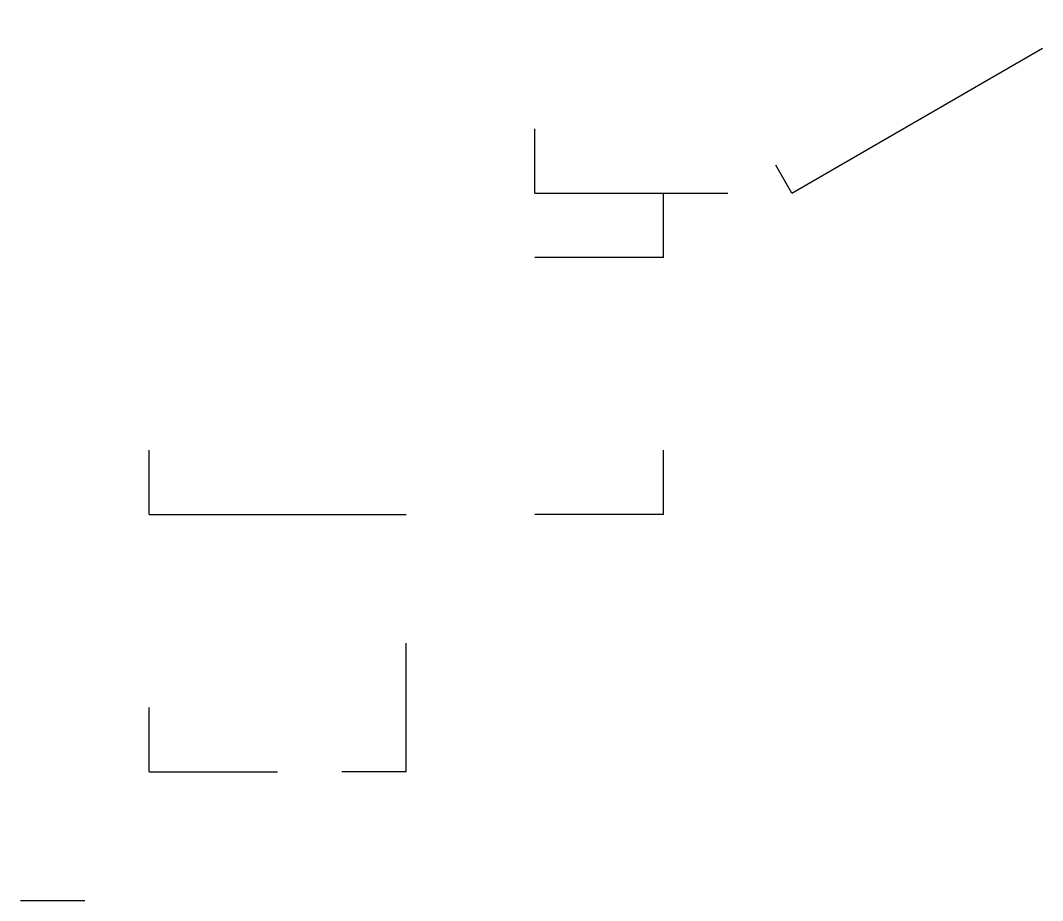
# Model space of a CAD drawing. Header units: metres. Extents: x 0 to 15.9, y 0 to 13.7.
import ezdxf

# ---------------------------------------------------------------- set-up
doc = ezdxf.new("R2010")
doc.units = ezdxf.units.M
for name, color, linetype in [('B_PLAIN', 7, 'Continuous'), ('B_ROT', 7, 'Continuous'), ('I_MIRROR', 7, 'Continuous'), ('I_NEGX', 7, 'Continuous'), ('I_PLAIN', 7, 'Continuous'), ('I_ROT90', 7, 'Continuous'), ('I_SCALE', 7, 'Continuous'), ('REF', 7, 'Continuous')]:
    doc.layers.add(name, color=color, linetype=linetype)

# ---------------------------------------------------------------- blocks, each defined once
blk = doc.blocks.new('L')
for q in [(0, 1), (2, 0)]:
    blk.add_line((0, 0), q)
blk = doc.blocks.new('LB', base_point=(1, 2))
for q in [(1, 3), (4, 2)]:
    blk.add_line((1, 2), q)

msp = doc.modelspace()

# ---------------------------------------------------------------- linework, layer by layer
at = {"layer": 'REF'}
msp.add_line((0, 0), (1, 0), dxfattribs=at)

# ---------------------------------------------------------------- block references
at = {"layer": 'B_PLAIN'}
msp.add_blockref('LB', (8, 11), dxfattribs=at)
at = {"layer": 'B_ROT', "xscale": 1.5, "yscale": 0.5, "rotation": 30}
msp.add_blockref('LB', (12, 11), dxfattribs=at)
at = {"layer": 'I_MIRROR', "extrusion": (0, 0, -1)}
msp.add_blockref('L', (-10, 10), dxfattribs=at)
at = {"layer": 'I_NEGX', "xscale": -1}
msp.add_blockref('L', (10, 6), dxfattribs=at)
at = {"layer": 'I_PLAIN'}
msp.add_blockref('L', (2, 2), dxfattribs=at)
at = {"layer": 'I_ROT90', "rotation": 90}
msp.add_blockref('L', (6, 2), dxfattribs=at)
at = {"layer": 'I_SCALE', "xscale": 2}
msp.add_blockref('L', (2, 6), dxfattribs=at)

doc.saveas('drawing.dxf')
